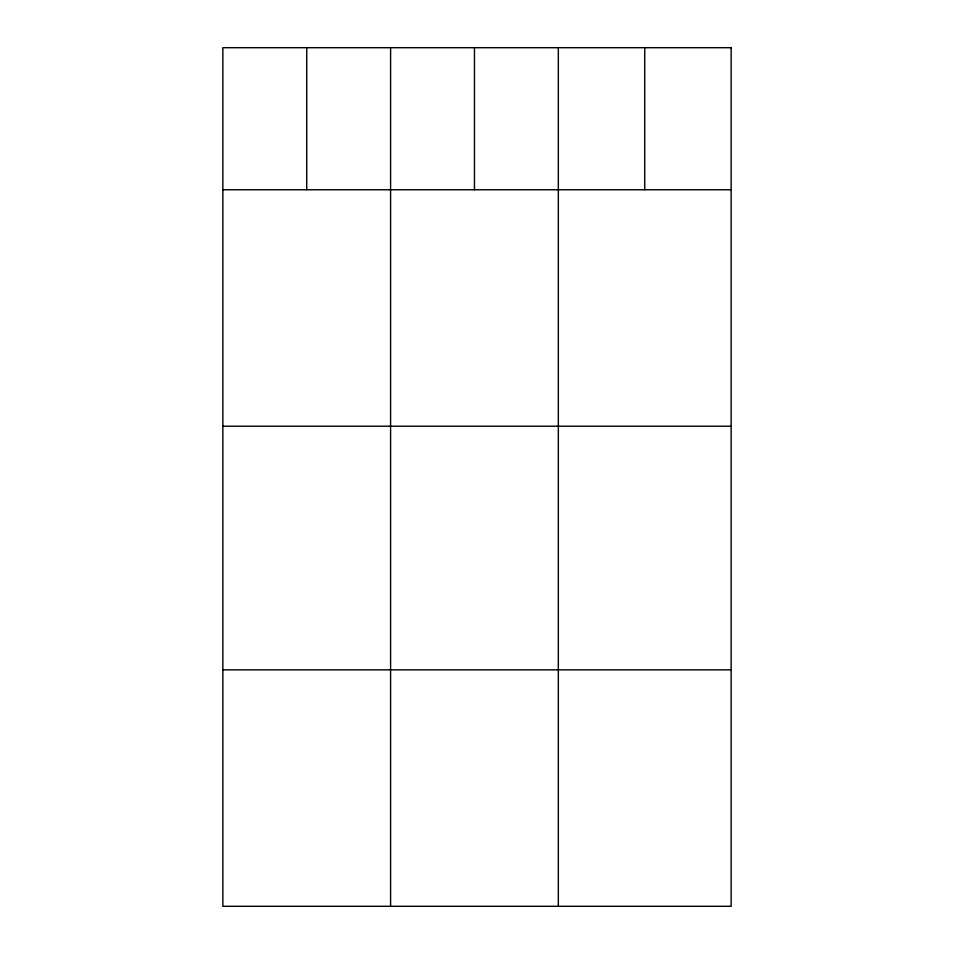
<?xml version="1.0" encoding="UTF-8"?>
<svg xmlns="http://www.w3.org/2000/svg" width="954" height="954" viewBox="0 0 954 954"><rect width="100%" height="100%" fill="white"/><g stroke="black" fill="none" stroke-linecap="round" stroke-linejoin="round"><path stroke-width="1.43" d="M222.854 189.763L731.146 189.763M222.854 426.223L731.146 426.223M222.854 669.839L731.146 669.839M644.737 47.7L644.737 189.763M558.328 47.7L558.328 906.3M474.46 47.7L474.46 189.763M390.591 47.7L390.591 906.3M306.723 47.7L306.723 189.763M731.146 47.7L222.854 47.7L222.854 906.3L731.146 906.3L731.146 47.7"/></g></svg>
